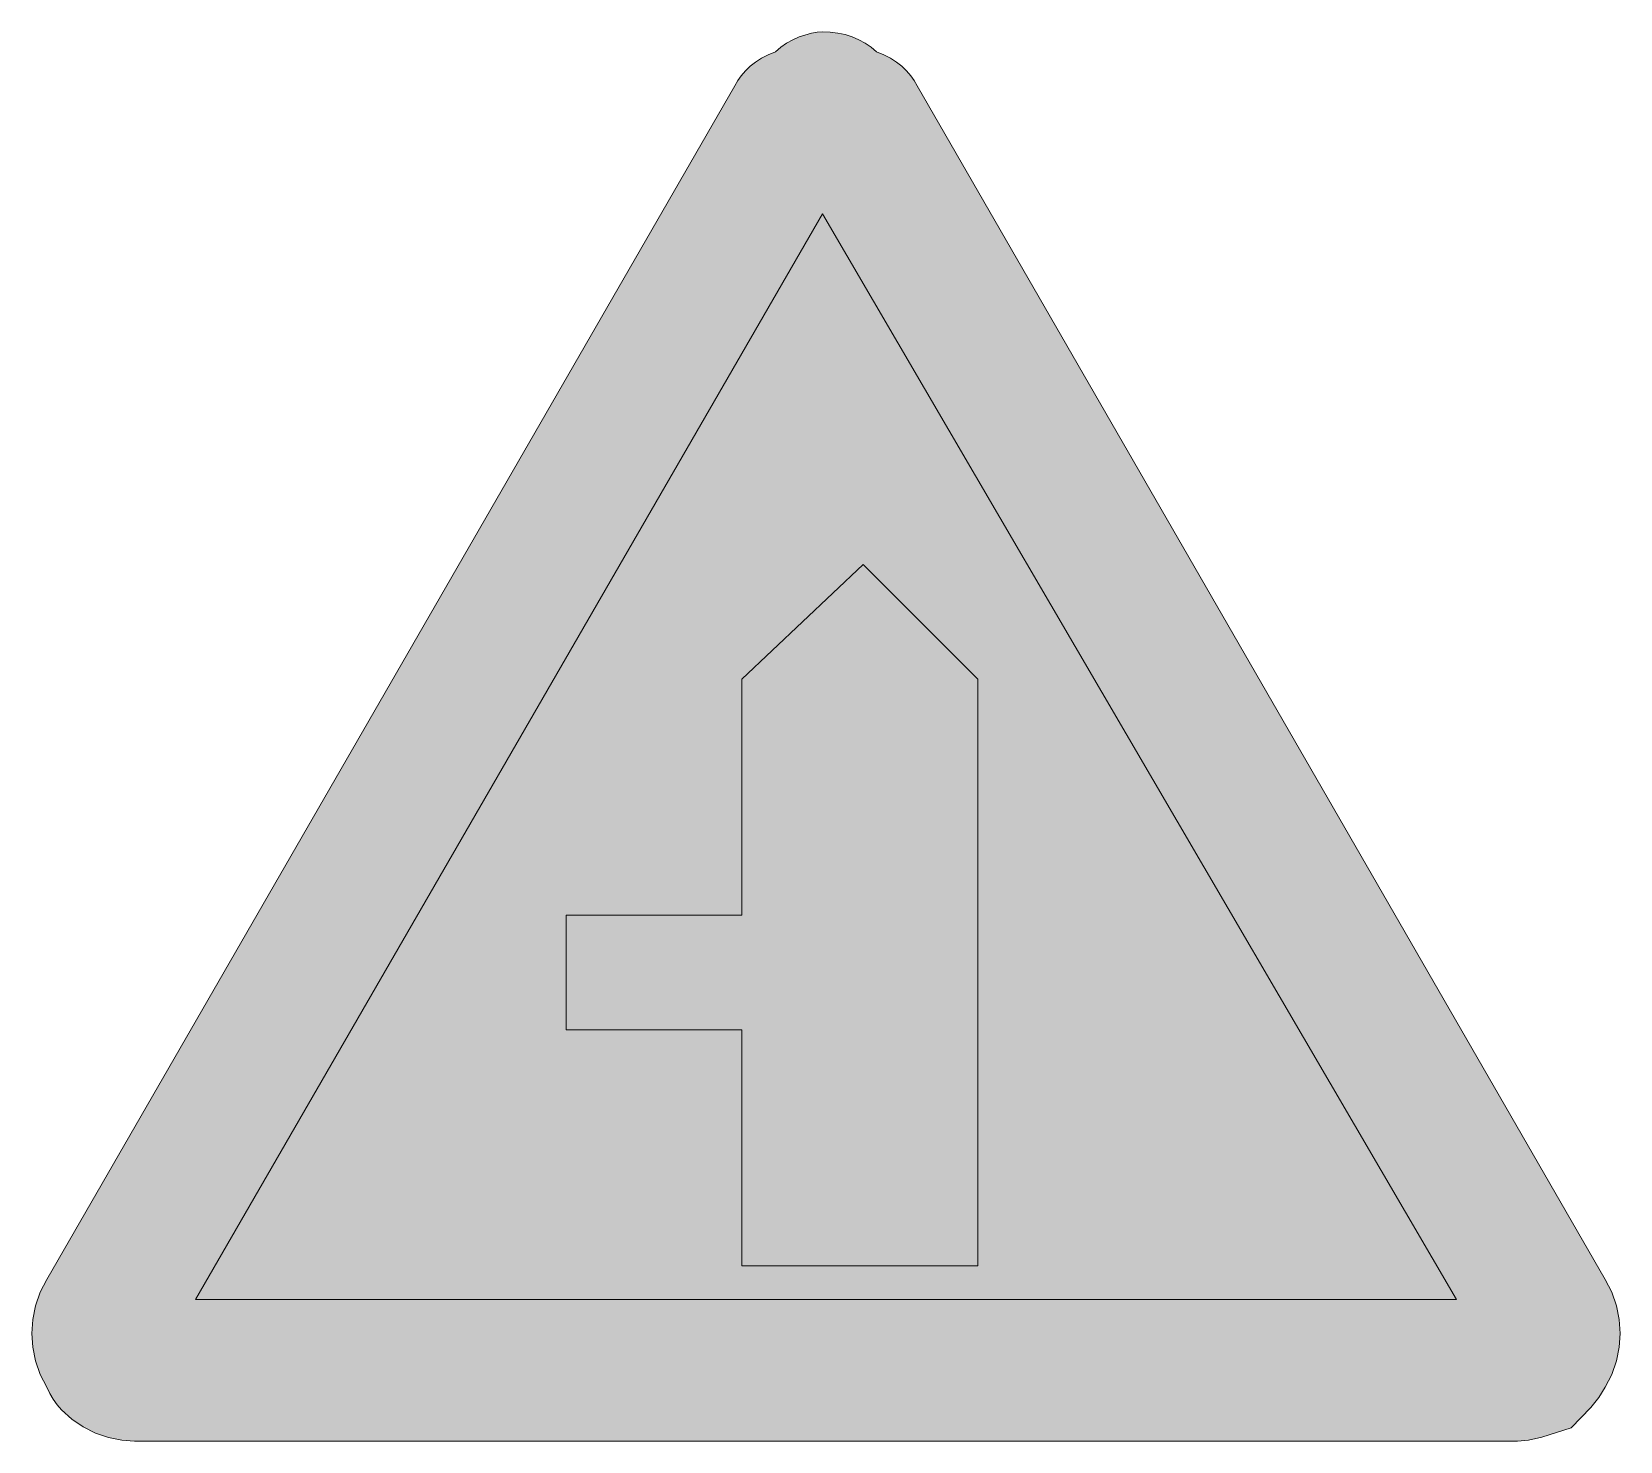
# Model space of a CAD drawing. Header units: metres. Extents: x 143 to 425, y 11 to 261.
import ezdxf

# ---------------------------------------------------------------- set-up
doc = ezdxf.new("R2010")
doc.units = ezdxf.units.M
for name, color, linetype, true_color in [('FILL_BLACK_000000', 7, 'Continuous', 0x000000), ('FILL_RED_FF0000', 7, 'Continuous', 0xff0000), ('FILL_WHITE_FFFFFF', 7, 'Continuous', 0xffffff)]:
    doc.layers.add(name, color=color, linetype=linetype, true_color=true_color)

msp = doc.modelspace()

# ---------------------------------------------------------------- hatches: boundary and pattern name
at = {"layer": 'FILL_BLACK_000000', "true_color": 0x000000}
h = msp.add_hatch(color=7, dxfattribs=at)
h.dxf.hatch_style = 1
h.paths.add_polyline_path([(268.95, 41.76), (268.95, 83.76), (237.75, 83.76), (237.75, 104.16), (268.95, 104.16), (268.95, 146.16), (290.55, 166.56), (310.95, 146.16), (310.95, 41.76), (268.95, 41.76)])
at = {"layer": 'FILL_RED_FF0000', "true_color": 0xff0000}
h = msp.add_hatch(color=7, dxfattribs=at)
h.dxf.hatch_style = 1
h.paths.add_polyline_path([(267.75, 251.76), (268.26, 252.66), (268.87, 253.54), (269.61, 254.4), (270.45, 255.21), (271.41, 255.97), (272.47, 256.65), (273.66, 257.26), (274.95, 257.76), (275.9, 258.6), (276.94, 259.33), (278.03, 259.95), (279.15, 260.46), (281.36, 261.13), (282.4, 261.3), (283.35, 261.36), (284.7, 261.3), (286.03, 261.13), (287.34, 260.85), (288.6, 260.46), (289.81, 259.95), (290.94, 259.33), (292, 258.6), (292.95, 257.76), (294.24, 257.26), (295.42, 256.65), (296.49, 255.97), (297.45, 255.21), (298.29, 254.4), (299.02, 253.54), (299.64, 252.66), (300.15, 251.76), (422.55, 39.36), (423.73, 37.06), (424.57, 34.67), (425.08, 32.23), (425.25, 29.76), (425.08, 27.29), (424.57, 24.85), (423.73, 22.46), (422.55, 20.16), (421.44, 18.36), (420, 16.56), (416.55, 12.96), (411.3, 11.31), (408.96, 10.77), (406.95, 10.56), (160.95, 10.56), (158.66, 10.73), (156.32, 11.22), (154.01, 12.02), (151.8, 13.11), (149.76, 14.49), (147.96, 16.13), (147.17, 17.05), (146.46, 18.02), (145.85, 19.06), (145.35, 20.16), (144.17, 22.46), (143.32, 24.85), (142.82, 27.29), (142.65, 29.76), (142.82, 32.23), (143.32, 34.67), (144.17, 37.06), (145.35, 39.36), (267.75, 251.76)])
at = {"layer": 'FILL_WHITE_FFFFFF', "true_color": 0xffffff}
h = msp.add_hatch(color=7, dxfattribs=at)
h.dxf.hatch_style = 1
h.paths.add_polyline_path([(171.75, 35.76), (283.35, 228.96), (396.15, 35.76), (171.75, 35.76)])

# ---------------------------------------------------------------- linework, layer by layer
at = {"layer": 'FILL_BLACK_000000', "lineweight": 0, "true_color": 0x000000}
msp.add_lwpolyline([(268.95, 41.76), (268.95, 83.76), (237.75, 83.76), (237.75, 104.16), (268.95, 104.16), (268.95, 146.16), (290.55, 166.56), (310.95, 146.16), (310.95, 41.76)], close=True, dxfattribs=at)
at = {"layer": 'FILL_RED_FF0000', "lineweight": 0, "true_color": 0xff0000}
msp.add_lwpolyline([(267.75, 251.76), (268.26, 252.66), (268.87, 253.54), (269.61, 254.4), (270.45, 255.21), (271.41, 255.97), (272.47, 256.65), (273.66, 257.26), (274.95, 257.76), (275.9, 258.6), (276.94, 259.33), (278.03, 259.95), (279.15, 260.46), (281.36, 261.13), (282.4, 261.3), (283.35, 261.36), (284.7, 261.3), (286.03, 261.13), (287.34, 260.85), (288.6, 260.46), (289.81, 259.95), (290.94, 259.33), (292, 258.6), (292.95, 257.76), (294.24, 257.26), (295.42, 256.65), (296.49, 255.97), (297.45, 255.21), (298.29, 254.4), (299.02, 253.54), (299.64, 252.66), (300.15, 251.76), (422.55, 39.36), (423.73, 37.06), (424.57, 34.67), (425.08, 32.23), (425.25, 29.76), (425.08, 27.29), (424.57, 24.85), (423.73, 22.46), (422.55, 20.16), (421.44, 18.36), (420, 16.56), (416.55, 12.96), (411.3, 11.31), (408.96, 10.77), (406.95, 10.56), (160.95, 10.56), (158.66, 10.73), (156.32, 11.22), (154.01, 12.02), (151.8, 13.11), (149.76, 14.49), (147.96, 16.13), (147.17, 17.05), (146.46, 18.02), (145.85, 19.06), (145.35, 20.16), (144.17, 22.46), (143.32, 24.85), (142.82, 27.29), (142.65, 29.76), (142.82, 32.23), (143.32, 34.67), (144.17, 37.06), (145.35, 39.36)], close=True, dxfattribs=at)
at = {"layer": 'FILL_WHITE_FFFFFF', "lineweight": 0, "true_color": 0xff0000}
msp.add_lwpolyline([(171.75, 35.76), (283.35, 228.96), (396.15, 35.76)], close=True, dxfattribs=at)

doc.saveas('drawing.dxf')
